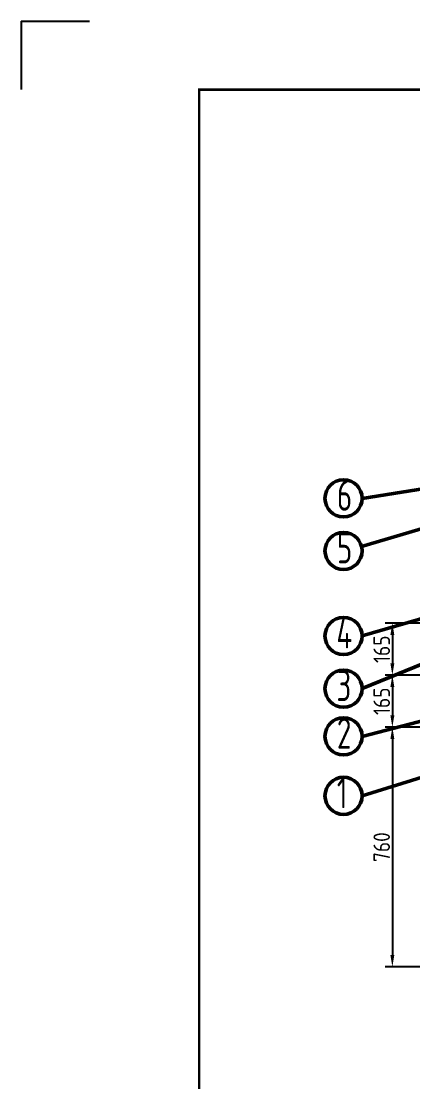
# Model space of a CAD drawing. Header units: millimetres. Extents: x 128333 to 138423, y -158939 to -152492.
# Drawn here: x 128333 to 129575, y -155856 to -152492 of the extents above; entities that cross this region are included whole.
import ezdxf

# ---------------------------------------------------------------- set-up
doc = ezdxf.new("R2010")
doc.units = ezdxf.units.MM
doc.header["$LTSCALE"] = 13
doc.layers.add('1', color=4, linetype='Continuous')
doc.layers.add('粗实线', color=4, linetype='Continuous')
doc.layers.add('paper', color=254, linetype='Continuous', plot=False)
doc.styles.add('pdm', font='gbenor.shx', dxfattribs={"width": 0.8, "bigfont": 'gbhzfs.shx'})
doc.styles.get("Standard").update_dxf_attribs({"font": 'gbenor.shx', "bigfont": 'gbcbig.shx'})
doc.dimstyles.new('郁文书', dxfattribs={"dimscale": 15, "dimtxt": 3.5, "dimasz": 2.5, "dimexe": 1.5, "dimexo": 0, "dimgap": 0.5, "dimtad": 1, "dimtoh": 1, "dimtxsty": 'Standard', "dimcen": 2.5, "dimclrd": 3, "dimclre": 3, "dimclrt": 2, "dimadec": 0, "dimazin": 0, "dimtfac": 1, "dimtmove": 0, "dimatfit": 2, "dimfxl": 1, "dimarcsym": 0})

# ---------------------------------------------------------------- blocks, each defined once
blk = doc.blocks.new('*D124')
at = {"layer": '1', "color": 3, "lineweight": -2}
for p, q in [((129982.2, -154731.4), (129487.6, -154731.4)), ((129510.1, -154768.9), (129510.1, -155453.9)), ((129705.2, -155491.4), (129487.6, -155491.4))]:
    blk.add_line(p, q, dxfattribs=at)
at = {"layer": '1', "color": 3, "lineweight": 30}
for points in [[(129503.9, -154768.9), (129516.4, -154768.9), (129510.1, -154731.4)], [(129503.9, -155453.9), (129516.4, -155453.9), (129510.1, -155491.4)]]:
    blk.add_solid(points, dxfattribs=at)
at = {"layer": 'Defpoints', "color": 0, "lineweight": 30}
for p in [(129982.2, -154731.4), (129510.1, -155491.4), (129705.2, -155491.4)]:
    blk.add_point(p, dxfattribs=at)
at = {"layer": '1', "color": 2, "insert": (129476.4, -155111.4), "char_height": 52.5, "attachment_point": 5, "rotation": 90}
blk.add_mtext('760', dxfattribs=at)
blk = doc.blocks.new('*D125')
at = {"layer": '1', "color": 3, "lineweight": -2}
for p, q in [((129892.7, -154566.4), (129487.6, -154566.4)), ((129510.1, -154603.9), (129510.1, -154693.9)), ((129628.2, -154731.4), (129487.6, -154731.4))]:
    blk.add_line(p, q, dxfattribs=at)
at = {"layer": '1', "color": 3, "lineweight": 30}
for points in [[(129503.9, -154603.9), (129516.4, -154603.9), (129510.1, -154566.4)], [(129503.9, -154693.9), (129516.4, -154693.9), (129510.1, -154731.4)]]:
    blk.add_solid(points, dxfattribs=at)
at = {"layer": 'Defpoints', "color": 0, "lineweight": 30}
for p in [(129892.7, -154566.4), (129510.1, -154731.4), (129628.2, -154731.4)]:
    blk.add_point(p, dxfattribs=at)
at = {"layer": '1', "color": 2, "insert": (129476.4, -154648.9), "char_height": 52.5, "attachment_point": 5, "rotation": 90}
blk.add_mtext('165', dxfattribs=at)
blk = doc.blocks.new('*D126')
at = {"layer": '1', "color": 3, "lineweight": -2}
for p, q in [((129815.1, -154401.4), (129487.6, -154401.4)), ((129510.1, -154438.9), (129510.1, -154528.9)), ((129657.7, -154566.4), (129487.6, -154566.4))]:
    blk.add_line(p, q, dxfattribs=at)
at = {"layer": '1', "color": 3, "lineweight": 30}
for points in [[(129503.9, -154438.9), (129516.4, -154438.9), (129510.1, -154401.4)], [(129503.9, -154528.9), (129516.4, -154528.9), (129510.1, -154566.4)]]:
    blk.add_solid(points, dxfattribs=at)
at = {"layer": 'Defpoints', "color": 0, "lineweight": 30}
for p in [(129815.1, -154401.4), (129510.1, -154566.4), (129657.7, -154566.4)]:
    blk.add_point(p, dxfattribs=at)
at = {"layer": '1', "color": 2, "insert": (129476.4, -154483.9), "char_height": 52.5, "attachment_point": 5, "rotation": 90}
blk.add_mtext('165', dxfattribs=at)

msp = doc.modelspace()

# ---------------------------------------------------------------- linework, layer by layer
at = {"layer": '1', "const_width": 7.598}
msp.add_lwpolyline([(128897.251, -158700.229), (137232.893, -158700.229), (137232.893, -152708.987), (128897.251, -152708.987), (128897.251, -158700.229)], dxfattribs=at)
at = {"layer": 'paper'}
for q in [(128332.859, -152708.987), (128549.933, -152491.913)]:
    msp.add_line((128332.859, -152491.913), q, dxfattribs=at)
at = {"layer": '粗实线', "lineweight": 50}
for p, q in [((129975.213, -153916.379), (129414.174, -154005.222)), ((130043.343, -153971.89), (129412.496, -154157.994)), ((130684.081, -154086.91), (129414.174, -154608.867)), ((130190.425, -154216.46), (129414.174, -154441.815)), ((130262.68, -154540.038), (129414.174, -154760.082)), ((130099.347, -154736.064), (129414.174, -154948.748))]:
    msp.add_line(p, q, dxfattribs=at)
for centre in [(129355.31, -154005.222), (129355.31, -154171.947), (129355.31, -154441.815), (129355.31, -154608.867), (129355.31, -154760.082), (129355.31, -154948.748)]:
    msp.add_circle(centre, 58.863, dxfattribs=at)

# ---------------------------------------------------------------- texts
at = {"layer": '粗实线', "lineweight": 50, "style": 'pdm', "width": 0.8}
for s, p in [('6', (129334.175, -154044.637)), ('5', (129334.175, -154211.361)), ('4', (129332.593, -154481.229)), ('3', (129332.593, -154648.281)), ('2', (129334.175, -154799.496)), ('1', (129334.175, -154988.162))]:
    msp.add_text(s, height=98.351, dxfattribs=at).set_placement(p)

# ---------------------------------------------------------------- dimensions: what is measured, and where the dimension line sits
at = {"layer": '1'}
for base, p1, p2, picture, middle in [((129510.104, -154566.356), (129815.089, -154401.356), (129657.728, -154566.356), '*D126', (129476.354, -154483.856)), ((129510.104, -154731.356), (129892.713, -154566.356), (129628.179, -154731.356), '*D125', (129476.354, -154648.856)), ((129510.104, -155491.356), (129982.215, -154731.356), (129705.213, -155491.356), '*D124', (129476.354, -155111.356))]:
    dim = msp.add_linear_dim(base=base, p1=p1, p2=p2, angle=90, dimstyle='郁文书', override={"dimdec": 0, "dimarcsym": 1}, dxfattribs=at)
    dim.commit()
    dim.dimension.update_dxf_attribs({"geometry": picture, "text_midpoint": middle})

doc.saveas('drawing.dxf')
